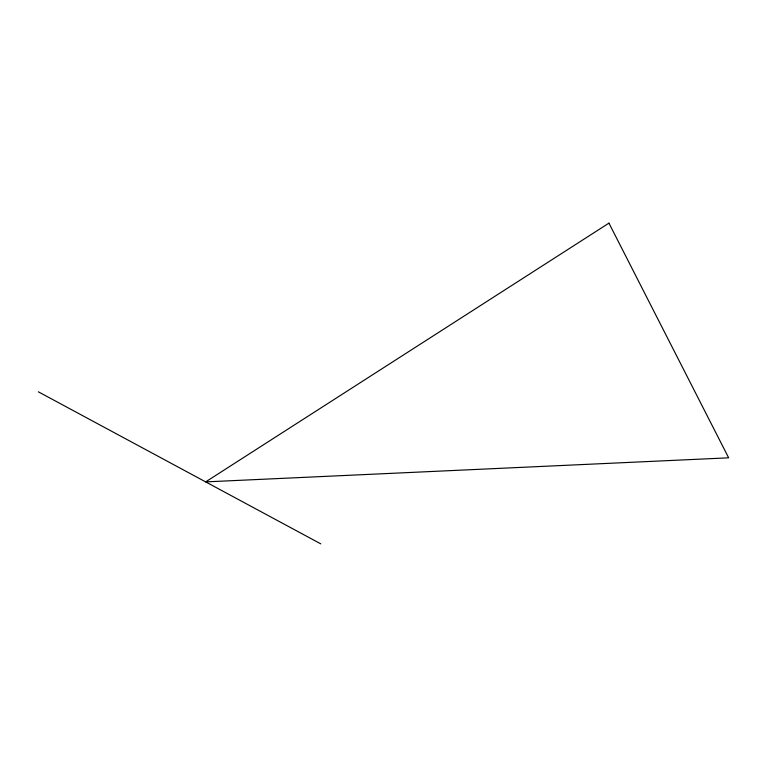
<?xml version="1.0" encoding="UTF-8"?>
<svg xmlns="http://www.w3.org/2000/svg" width="767" height="767" viewBox="0 0 767 767"><rect width="100%" height="100%" fill="white"/><g stroke="black" fill="none" stroke-linecap="round" stroke-linejoin="round"><path stroke-width="1.15" d="M38.35 391.812L320.788 543.861M608.94 223.139L205.671 481.887L728.65 457.822L608.94 223.139"/></g></svg>
